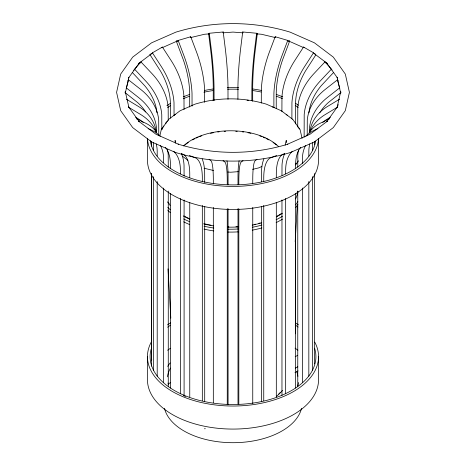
<?xml version="1.0" encoding="UTF-8"?>
<svg xmlns="http://www.w3.org/2000/svg" width="466" height="466" viewBox="0 0 466 466"><rect width="100%" height="100%" fill="white"/><g stroke="black" fill="none" stroke-linecap="round" stroke-linejoin="round"><path stroke-width="0.7" d="M295.194 241.732L297.302 204.656M204.824 428.691L205.098 428.714M257.086 33.832A4.526 0.577 -84.8 0 1 256.644 33.249L242.71 31.973L240.771 47.515A51.149 6.536 -84.8 0 0 237.934 86.822L237.922 99.334M256.644 33.249L254.71 48.79A51.149 6.536 -84.8 0 0 251.873 88.097L251.861 100.609M257.308 33.558L254.855 53.398A45.86 5.86 -84.8 0 0 252.677 88.191L252.677 101.262M340.599 92.361L340.751 91.429L337.075 107.529M204.982 428.784L204.859 428.831M125.249 93.293L128.925 77.187L128.5 77.991L139.305 62.927M159.902 135.658L161.283 129.618M285.169 145.2L286.275 140.359L286.252 142.689M126.152 88.301A4.526 3.646 15.3 0 0 126.356 87.94L128.564 79.896L140.79 89.495A51.149 41.253 15.3 0 1 158.708 120.094L158.778 135.478M151.77 359.548L151.403 360.888L151.403 173.55M337.64 107.594A4.526 3.646 15.3 0 1 337.436 107.197L338.176 104.518M289.689 40.967L282.559 59.928A45.86 16.997 -73.6 0 0 276.245 93.946L276.245 108.467M289.491 40.822A4.526 1.678 -73.6 0 1 287.761 40.42L275.19 36.721L269.569 51.569A51.149 18.96 -73.6 0 0 261.333 89.862L261.298 103.097M287.761 40.42L282.14 55.268A51.149 18.96 -73.6 0 0 273.903 93.561L273.874 107.524M315.767 54.959L305.416 71.082A45.86 26.48 -60 0 0 295.584 103.621L295.584 123.95M315.179 53.875A4.526 2.61 -60 0 1 313.519 52.792L303.541 47.031L294.786 60.563A51.149 29.533 -60 0 0 281.959 96.928L281.907 111.607M313.519 52.792L304.764 66.323A51.149 29.533 -60 0 0 291.937 102.689L291.885 118.824M161.352 129.466L168.523 119.477M337.5 106.726L326.695 121.789L327.301 121.247L309.995 134.266L287.446 144.256L287.901 144.14C252.287 155.056 213.713 155.056 178.099 144.14L178.554 144.256L156.005 134.266L138.699 121.247L139.305 121.789L128.5 106.726M134.389 69.51A4.526 3.291 41.4 0 0 134.575 69.189L140.982 61.931L152.009 73.657A51.149 37.216 41.4 0 1 168.174 107.372L168.238 120.589M333.743 72.306L321.185 85.767A45.86 33.366 -41.4 0 0 308.958 112.824M327.08 63.318A4.526 3.291 -41.4 0 1 324.983 61.891L313.956 73.616A51.149 37.216 -41.4 0 0 297.791 107.331L297.727 127.084M324.983 61.891L331.39 69.149L320.358 80.874A51.149 37.216 -41.4 0 0 304.199 114.589L304.135 137.249M341.06 92.443L328.32 102.549A45.86 36.983 -15.3 0 0 319.74 112.842M338.176 80.839A4.526 3.646 -15.3 0 1 337.425 79.849L325.198 89.449A51.149 41.253 -15.3 0 0 307.28 120.047L307.21 135.431M243.031 160.595L240.992 162.197A45.86 5.86 84.8 0 0 238.819 181.123L238.819 184.757M337.425 79.849L339.632 87.899L327.406 97.499A51.149 41.253 -15.3 0 0 309.488 128.098L309.418 132.589M256.964 159.325L254.931 160.921A45.86 5.86 84.8 0 0 252.753 179.853L252.753 183.482M138.699 63.469L151.654 53.718M168.628 119.366L180.068 110.768L194.934 104.186C218.129 97.079 243.246 97.079 266.441 104.186L281.307 110.768M330.452 117.141L326.124 119.779A45.86 36.983 15.3 0 0 322.775 122.471M339.644 99.153L327.417 106.516A51.149 41.253 15.3 0 0 309.861 131.103M337.436 107.197L325.21 114.56A51.149 41.253 15.3 0 0 310.041 131.266M150.763 53.905A4.526 2.61 60 0 0 152.429 52.821L162.407 47.06L171.162 60.597A51.149 29.533 60 0 1 183.988 96.963L184.035 109.463M168.191 383.978L170.702 382.528M295.199 356.735L297.722 355.284M295.298 368.198L297.809 366.748M294.984 372.701L298.112 370.895M329.479 118.83L320.392 123.141A51.149 37.216 41.4 0 0 309.109 132.798M317.882 128.552L313.991 130.398A51.149 37.216 41.4 0 0 305.824 136.2M162.273 47.678L178.554 40.46M290.563 152.469L314.404 141.903L333.307 127.597L345.306 110.663L349.418 92.361L345.306 74.053L333.307 57.12L314.404 42.814L290.108 32.137C253.061 20.784 212.939 20.784 175.892 32.137L151.596 42.814L132.694 57.12L120.694 74.053L116.582 92.361L120.694 110.663L132.694 127.597L151.596 141.903L175.437 152.469M261.828 166.496L258.618 167.917L252.584 169.356M276.769 155.434L270.059 158.073A45.86 16.997 73.6 0 0 263.744 177.785L263.744 181.414M284.644 153.582L282.629 154.374A45.86 16.997 73.6 0 0 276.315 174.086L276.315 177.715M176.439 40.845A4.526 1.678 73.6 0 0 178.169 40.443L190.74 36.744L196.361 51.592A51.149 18.96 73.6 0 1 204.597 89.886L204.632 102.392M190.641 37.577L204.58 34.245L208.844 33.919M290.108 152.58C253.061 163.933 212.939 163.933 175.892 152.58M208.838 33.843A4.526 0.577 84.8 0 0 209.275 33.255L223.214 31.985L225.154 47.52A51.149 6.536 84.8 0 1 227.99 86.827L228.002 99.34M223.051 32.836L233 32.084L242.949 32.836M238.65 171.628L230.687 172.234L227.792 172.012M257.156 33.919L261.42 34.245L275.359 37.577M204.067 168.232L213.51 170.486M189.301 155.458L196.011 158.096A45.86 16.997 -73.6 0 1 202.326 177.802L202.326 181.431M181.425 153.605L183.441 154.397A45.86 16.997 -73.6 0 1 189.755 174.103L189.755 177.732M287.446 40.46L303.675 47.648M136.555 118.871L145.642 123.181A51.149 37.216 -41.4 0 1 156.576 132.327M148.153 128.593L152.044 130.439A51.149 37.216 -41.4 0 1 160.211 136.241M295.054 348.125L297.908 350.216M126.368 99.194L138.594 106.557A51.149 41.253 -15.3 0 1 156.157 131.144M128.575 107.244L140.802 114.607A51.149 41.253 -15.3 0 1 156.506 132.583M135.559 117.187L139.887 119.826A45.86 36.983 -15.3 0 1 143.237 122.517M314.3 53.695L327.301 63.469M281.359 110.797L292.747 119.366M182.381 156.157L187.92 160.321M223.051 160.607L225.084 162.203A45.86 5.86 -84.8 0 1 227.262 181.134L227.262 184.763M126.356 87.94L138.583 97.54A51.149 41.253 15.3 0 1 156.5 128.138L156.57 132.629M209.112 159.331L211.145 160.927A45.86 5.86 -84.8 0 1 213.323 179.859L213.323 183.488M124.929 92.489L137.668 102.59A45.86 36.983 15.3 0 1 145.66 111.933M134.575 69.189L145.608 80.915A51.149 37.216 41.4 0 1 161.766 114.63L161.83 129.298M132.222 72.347L144.78 85.808A45.86 33.366 41.4 0 1 157.001 112.865M292.805 119.418L300.063 129.542L302.085 138.344M326.695 62.927L337.5 77.991L337.075 77.187L340.751 93.293M152.429 52.821L161.184 66.358A51.149 29.533 60 0 1 174.01 102.724L174.057 115.224M149.796 54.394L160.525 71.112A45.86 26.48 60 0 1 170.364 103.656L170.364 118.178M178.169 40.443L183.79 55.291A51.149 18.96 73.6 0 1 192.027 93.584L192.056 106.091M176.241 40.985L183.371 59.945A45.86 16.997 73.6 0 1 189.685 93.963L189.685 107.034M296.865 371.618L297.937 376.324M175.729 143.126L175.1 140.359L175.123 141.967M128.925 107.529L125.249 91.429L125.401 92.361M168.063 383.046L168.366 384.392M209.275 33.255L211.215 48.796A51.149 6.536 84.8 0 1 214.051 88.103L214.063 99.887M208.611 33.569L211.069 53.404A45.86 5.86 84.8 0 1 213.247 88.196L213.247 100.54M168.01 268.847L170.801 318.115M318.552 138.472L318.552 160.077A85.552 49.39 0 0 1 233 209.467A85.552 49.39 0 0 1 147.448 160.077L147.448 138.472M318.552 356.641L318.552 379.685A85.552 49.39 0 0 1 233 429.075A85.552 49.39 0 0 1 147.448 379.685L147.448 356.641M314.585 141.559L314.597 144.6M314.585 173.503L314.597 363.888M312.389 150.466L312.389 145.386A45.86 36.983 15.3 0 1 312.505 142.678M312.389 176.608L312.389 370.482M308.83 156.093L308.83 151.735A45.86 33.366 41.4 0 1 309.797 143.912M308.83 181.501L308.83 376.103M302.422 163.35L302.422 158.993A45.86 33.366 41.4 0 1 305.649 145.357M302.422 188.037L302.422 382.633M297.762 167.061L297.826 154.607A51.149 37.216 41.4 0 1 298.52 149.982M297.762 191.019L297.762 386.349M295.636 168.75L295.636 164.393A45.86 26.48 60 0 1 300.652 147.285M295.636 193.437L295.636 388.038M295.584 232.872L295.584 333.802M285.658 173.789L285.658 170.154A45.86 26.48 60 0 1 292.363 151.229M285.658 198.475L285.658 393.799M281.965 175.28L282.012 165.016A51.149 29.533 60 0 1 284.627 153.704M281.965 199.966L281.965 395.296M276.315 202.401L276.315 397.003M263.744 205.372L263.744 400.696M261.368 181.624L261.403 172.094A51.149 18.96 73.6 0 1 263.89 158.929M261.368 206.316L261.368 401.64M252.753 207.446L252.753 403.492M238.819 208.716L238.819 404.039M237.998 184.676L238.01 175.152A51.149 6.536 84.8 0 1 239.128 160.799M237.998 208.64L237.998 403.964M228.078 184.682L228.066 175.158A51.149 6.536 -84.8 0 0 226.954 160.805M228.078 208.646L228.078 404.698M227.262 208.727L227.262 404.773M213.323 207.452L213.323 402.775M204.702 182.369L204.667 172.117A51.149 18.96 -73.6 0 0 202.18 158.947M204.702 206.333L204.702 401.663M202.326 205.395L202.326 400.719M189.755 202.425L189.755 397.02M184.093 176.037L184.041 165.046A51.149 29.533 -60 0 0 181.431 153.733M184.093 200.001L184.093 395.325M180.394 173.818L180.394 170.189A45.86 26.48 -60 0 0 173.696 151.258M180.394 198.504L180.394 393.828M170.416 168.785L170.416 164.428A45.86 26.48 -60 0 0 165.401 147.314M170.416 193.472L170.416 388.067M168.273 167.096L168.209 154.648A51.149 37.216 -41.4 0 0 167.364 149.382M168.273 191.06L168.273 386.39M163.613 162.663L163.613 159.034A45.86 33.366 -41.4 0 0 160.391 145.398M163.613 188.078L163.613 382.673M157.205 156.127L157.205 151.77A45.86 33.366 -41.4 0 0 156.238 143.953M157.205 181.542L157.205 376.144M153.623 150.512L153.623 145.427A45.86 36.983 -15.3 0 0 153.506 142.718M153.623 176.655L153.623 370.522M151.415 141.74L151.415 146.097M151.415 173.69L151.415 366.107M151.403 141.6L151.403 143.056M304.077 47.777A4.526 2.61 -60 0 1 303.541 47.031M314.597 348.178A82.901 47.864 0 0 1 233.88 404.5A82.901 47.864 0 0 1 151.112 349.18M167.603 327.225A82.901 47.864 0 0 1 170.486 325.204M295.211 325.006A82.901 47.864 0 0 1 298.193 327.074M167.603 350.269A82.901 47.864 0 0 1 170.486 348.248M298.525 382.51A65.706 37.932 0 0 1 297.558 386.745M167.475 376.86A65.706 37.932 0 0 1 170.44 368.093M301.56 408.292A69.236 39.971 0 0 1 233 442.7A69.236 39.971 0 0 1 164.44 408.292M332.072 70.005A4.526 3.291 -41.4 0 1 331.804 69.76M331.571 69.469A4.526 3.291 -41.4 0 1 331.39 69.149M339.836 88.255A4.526 3.646 -15.3 0 1 339.632 87.899M314.754 342.096A85.552 49.39 0 0 1 233 406.032A85.552 49.39 0 0 1 151.246 342.096M167.48 324.884A85.552 49.39 0 0 1 170.573 322.868M295.427 322.868A85.552 49.39 0 0 1 298.52 324.884M167.696 366.41A69.236 39.971 0 0 1 170.107 362.973M315.61 141.052A82.901 47.864 0 0 1 232.668 184.897A82.901 47.864 0 0 1 150.337 140.674M167.603 107.617A82.901 47.864 0 0 1 170.486 105.596M183.26 98.74A82.901 47.864 0 0 1 189.254 96.375M203.91 92.216A82.901 47.864 0 0 1 213.242 90.55M227.664 89.268A82.901 47.864 0 0 1 238.528 89.28M252.811 90.555A82.901 47.864 0 0 1 261.106 92.006M276.46 96.276A82.901 47.864 0 0 1 282.431 98.611M295.211 105.398A82.901 47.864 0 0 1 298.193 107.465M128.564 79.896A4.526 3.646 15.3 0 1 127.806 80.886M318.517 138.385A85.552 49.39 0 0 1 233 186.423A85.552 49.39 0 0 1 147.483 138.385M166.88 105.695A85.552 49.39 0 0 1 170.573 103.26M183.266 96.846A85.552 49.39 0 0 1 189.516 94.499M204.463 90.474A85.552 49.39 0 0 1 213.644 88.924M227.251 87.754A85.552 49.39 0 0 1 238.749 87.754M252.356 88.924A85.552 49.39 0 0 1 261.537 90.474M276.484 94.499A85.552 49.39 0 0 1 282.734 96.846M295.427 103.26A85.552 49.39 0 0 1 298.52 105.275M140.982 61.931A4.526 3.291 41.4 0 1 138.885 63.359M134.161 69.801A4.526 3.291 41.4 0 1 133.591 70.255M275.284 36.989A4.526 1.678 -73.6 0 1 275.19 36.721M243.007 32.742A4.526 0.577 -84.8 0 1 242.71 31.973M190.74 36.744A4.526 1.678 73.6 0 1 190.646 37.012M162.407 47.06A4.526 2.61 60 0 1 161.865 47.806M223.214 31.985A4.526 0.577 84.8 0 1 222.981 32.754M280.252 392.465A56.444 32.591 0 0 1 278.662 394.05M297.914 191.543A67.477 38.958 0 0 1 295.566 198.906M282.437 213.207A67.477 38.958 0 0 1 276.326 216.9M261.764 222.783A67.477 38.958 0 0 1 252.182 225.136M238.079 226.93A67.477 38.958 0 0 1 227.466 227.117M213.719 225.911A67.477 38.958 0 0 1 203.805 223.936M189.627 219.119A67.477 38.958 0 0 1 183.26 215.915M170.078 205.331A67.477 38.958 0 0 1 167.469 201.825M297.471 191.526A67.034 38.701 0 0 1 297.081 193.536M281.528 213.428A67.034 38.701 0 0 1 276.664 216.37M260.15 222.969A67.034 38.701 0 0 1 258.84 223.331M255.485 224.163A67.034 38.701 0 0 1 254.116 224.466M238.726 226.627A67.034 38.701 0 0 1 235.924 226.791M228.882 226.895A67.034 38.701 0 0 1 227.484 226.86M211.016 225.2A67.034 38.701 0 0 1 208.943 224.816M208.232 224.67A67.034 38.701 0 0 1 203.986 223.703M189.901 218.915A67.034 38.701 0 0 1 184.175 216.073M169.111 203.502A67.034 38.701 0 0 1 168.278 202.326M282.483 390.362A56.823 32.806 0 0 1 276.332 396.415M185.363 396.659A56.823 32.806 0 0 1 183.621 395.255M297.873 201.51A71.024 41.008 0 0 1 295.619 204.83M282.443 216.288A71.024 41.008 0 0 1 276.134 219.719M261.904 225.043A71.024 41.008 0 0 1 252.246 227.28M238.691 228.952A71.024 41.008 0 0 1 227.95 229.185M213.812 228.037A71.024 41.008 0 0 1 204.038 226.22M189.668 221.682A71.024 41.008 0 0 1 183.691 218.956M170.183 209.688A71.024 41.008 0 0 1 167.766 207.23M297.873 204.388A71.024 41.008 0 0 1 295.619 207.708M282.443 219.171A71.024 41.008 0 0 1 276.134 222.602M261.904 227.921A71.024 41.008 0 0 1 252.246 230.157M238.691 231.835A71.024 41.008 0 0 1 227.95 232.062M213.812 230.92A71.024 41.008 0 0 1 204.038 229.097M189.668 224.565A71.024 41.008 0 0 1 183.691 221.833M170.183 212.566A71.024 41.008 0 0 1 167.766 210.108M162.028 129.076A71.38 41.212 0 0 1 162.663 127.865M165.849 123.117A71.38 41.212 0 0 1 167.3 121.405M174.057 115.259A71.38 41.212 0 0 1 175.222 114.409M286.153 114.409A71.38 41.212 0 0 1 287.318 115.259M298.712 127.865A71.38 41.212 0 0 1 299.347 129.076M184.99 144.961A55.565 32.078 0 0 1 188.328 142.45M192.551 139.882A55.565 32.078 0 0 1 194.963 138.641M196.221 138.047A55.565 32.078 0 0 1 198.167 137.202M199.495 136.666A55.565 32.078 0 0 1 201.528 135.903M210.498 133.323A55.565 32.078 0 0 1 213.387 132.728M217.704 132.018A55.565 32.078 0 0 1 219.119 131.837M224.163 131.354A55.565 32.078 0 0 1 225.614 131.266M235.761 131.266A55.565 32.078 0 0 1 237.217 131.354M242.256 131.837A55.565 32.078 0 0 1 243.671 132.018M247.988 132.728A55.565 32.078 0 0 1 250.877 133.323M259.847 135.903A55.565 32.078 0 0 1 261.88 136.666M263.208 137.202A55.565 32.078 0 0 1 265.154 138.047M266.412 138.641A55.565 32.078 0 0 1 268.83 139.882M273.047 142.45A55.565 32.078 0 0 1 276.385 144.961M163.158 127.16A71.216 41.119 0 0 1 163.886 125.96M212.945 100.394A71.216 41.119 0 0 1 214.325 100.196M247.05 100.196A71.216 41.119 0 0 1 248.436 100.394M272.406 106.895A71.216 41.119 0 0 1 274.363 107.739M183.499 145.916A55.565 32.078 0 0 1 278.348 146.365M298.485 160.793A71.881 41.497 0 0 1 295.508 164.941M296.475 163.088A71.438 41.247 0 0 1 295.584 164.253M161.685 129.804A71.432 41.241 0 0 1 162.611 127.987M165.343 123.816A71.432 41.241 0 0 1 166.269 122.657"/></g></svg>
